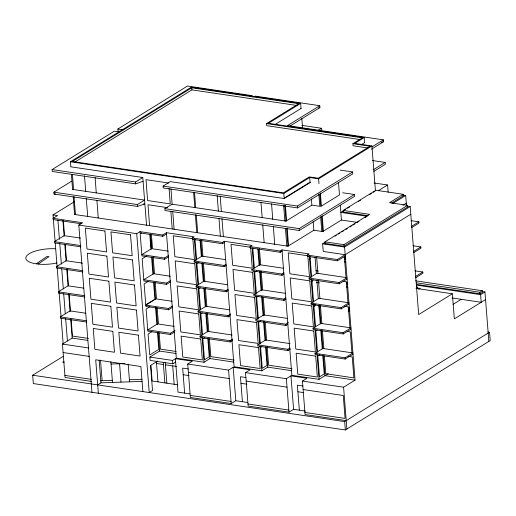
<?xml version="1.0" encoding="UTF-8"?>
<svg xmlns="http://www.w3.org/2000/svg" width="516" height="516" viewBox="0 0 516 516"><rect width="100%" height="100%" fill="white"/><g stroke="black" fill="none" stroke-linecap="round" stroke-linejoin="round"><path stroke-width="0.77" d="M36.184 263.831L47.098 256.394L49.033 256.639L38.126 264.076M143.087 181.277L135.695 183.864L52.245 171.46L52.097 169.577L114.32 131.193L118.912 131.877M120.183 131.567L117.996 130.89L117.854 129.013L187.501 86.037L252.163 95.654L252.26 96.905M70.802 166.552L70.428 161.76L191.339 87.159L300.647 103.406L301.06 108.644M360.174 139.565L266.695 125.665L266.533 123.576L298.77 103.684L191.765 87.778L72.298 161.482L283.394 192.868L309.278 176.898L318.191 178.22L370.043 146.228L352.899 143.68L353.067 145.77L367.869 147.969M74.51 162.308L191.926 89.868L297.351 105.541M70.821 166.816L142.79 177.517L144.867 203.852L137.475 206.439L54.025 194.035L53.877 192.152L71.653 181.187M55.109 241.385L53.025 214.908L74.278 201.795M81.154 223.77L53.174 219.61L53.071 218.339L57.547 215.578L53.025 214.908M253.788 96.905L255.104 96.092L319.765 105.703L319.914 107.586L289.728 126.207M73.188 196.906L74.575 214.475L75.194 214.095M52.097 169.577L135.547 181.987L142.79 177.517M91.977 392.295L78.813 225.073L82.612 222.731L53.071 218.339M80.902 246.848L54.477 242.92L54.373 241.643L64.132 235.625M340.089 170.074L352.641 171.938L352.789 173.821L297.513 207.922L163.243 187.959L163.095 186.083L170.338 181.613L284.213 198.537L310.6 182.264M300.647 103.406L268.404 123.305L364.257 137.553L364.638 142.345M53.877 192.152L137.327 204.562L144.57 200.092L72.601 189.391M274.976 124.549L301.041 108.463M82.876 271.932L56.45 268.004L56.347 266.727L66.79 260.283M319.765 105.703L287.522 125.594L383.382 139.849L383.53 141.726L371.481 149.163M342.65 192.765L354.421 194.513L354.569 196.396L299.293 230.497L165.023 210.534L164.875 208.657L172.118 204.188L285.987 221.112L311.696 205.252M78.813 225.073L136.727 233.684L140.017 231.652L162.675 235.019L166.423 232.703L194.158 236.831L192.287 237.986L192.391 239.256L222.435 243.726L224.305 242.572M141.481 232.942L140.184 233.742L141.926 255.917L164.585 259.29L168.513 256.865M318.114 130.393L321.545 128.278L321.694 130.161L320.32 131.006M84.85 297.016L58.424 293.088L58.321 291.811L68.08 285.793M140.017 231.652L140.12 232.929L162.772 236.296L166.526 233.98M151.646 248.589L141.829 254.646L164.481 258.013L168.41 255.588M146.712 256.013L142.158 258.826L143.899 281.001L166.558 284.374L170.486 281.949M86.823 322.1L60.398 318.172L60.301 316.895L70.737 310.451M352.899 143.68L362.387 137.83L266.533 123.576M364.257 137.553L354.769 143.403L371.913 145.951L375.455 190.926M361.271 144.699L364.657 142.609M154.271 273.267L143.803 279.73L166.455 283.097L170.383 280.672M70.428 161.76L283.813 193.481L309.697 177.51L318.617 178.839L371.913 145.951M148.034 281.504L144.132 283.91L145.776 304.814L154.884 299.19L153.542 282.162M372.004 146.867L383.382 139.849M192.287 237.986L222.338 242.449L224.208 241.295L251.937 245.416L250.066 246.571L250.17 247.848L280.22 252.318L282.091 251.163M226.208 265.508L224.247 266.72L194.197 262.251L194.1 260.973L201.943 256.136L225.666 259.664M91.5 381.44L65.068 377.512L62.436 344.069L72.163 338.07L87.707 340.379M198.95 262.367L196.919 263.624L198.563 284.522M163.095 186.083L297.364 206.039L352.641 171.938M172.486 307.349L168.558 309.768L145.899 306.401L145.802 305.13L155.619 299.074M487.962 331.982L489.542 332.22L490.2 340.579L345.333 429.963L33.334 383.575L32.676 375.216L63.423 356.24M150.008 306.581L146.105 308.994L147.847 331.169L170.506 334.536L174.434 332.117M373.113 169.854L385.155 162.424L385.304 164.301L373.926 171.325M63.958 361.471L62.694 362.251L64.197 362.477M194.1 260.973L224.144 265.443L226.105 264.231M228.182 290.592L226.221 291.804L196.17 287.335L196.074 286.058L203.917 281.22L227.64 284.748M200.247 287.87L198.892 288.702L200.537 309.606M145.802 305.13L168.455 308.497L172.383 306.072M164.875 208.657L299.145 228.614L354.421 194.513M157.567 323.842L147.75 329.898L170.409 333.265L174.989 330.44M343.295 211.966L343.172 210.431L375.893 190.243L403.112 194.287L403.228 195.828M345.591 209.451L340.844 212.386L367.205 216.301M347.629 208.193L349.667 206.942M358.491 201.492L360.529 200.24M369.353 194.79L371.391 193.539M373.429 192.281L374.784 191.442M250.066 246.571L280.117 251.04L281.988 249.886L309.155 253.924L307.284 255.078L307.388 256.355L337.432 260.819L345.281 255.981M172.402 229.02L287.967 246.196L313.851 230.226L322.764 231.555L341.444 220.029L356.949 222.338M378.215 190.778L387.593 184.992L388.161 192.216M283.987 274.099L282.026 275.305L251.976 270.842L251.879 269.565L259.729 264.727L283.445 268.249M151.981 331.665L148.079 334.078L149.724 354.982L158.831 349.358L157.49 332.33M256.736 270.952L254.698 272.209L256.342 293.114M196.074 286.058L226.118 290.527L228.078 289.315M230.155 315.676L228.195 316.882L198.144 312.419L198.047 311.142L205.89 306.304L229.614 309.832M202.22 312.954L200.866 313.786L202.511 334.69M325.157 244.152L324.977 241.843L369.54 214.346L343.172 210.431M345.185 254.704L323.242 251.447L322.642 243.797L325.383 242.107M334.981 236.186L336.355 235.341M338.412 234.07L339.78 233.226M341.837 231.955L343.895 230.684M345.952 229.414L347.326 228.569M350.067 226.879L351.435 226.034M352.809 225.189L354.866 223.918M356.924 222.648L358.981 221.377M365.147 217.571L366.521 216.726M403.112 194.287L389.535 202.665L407.608 205.355L407.73 206.89M391.696 203.001L403.235 195.88M97.679 384.878L100.962 382.853L142.016 381.369M392.792 203.478L405.692 195.519L406.485 205.574M251.879 269.565L281.93 274.035L283.89 272.822M175.653 362.026L172.808 363.78L150.15 360.413L149.885 357.072L159.612 351.067L176.02 353.505M309.129 259.445L310.471 258.619M285.961 299.183L284 300.389L253.956 295.926L253.853 294.649L261.702 289.811L285.419 293.333M402.899 205.258L406.292 203.162M258.026 296.455L256.671 297.293L258.316 318.198M198.047 311.142L228.091 315.611L230.71 313.999M324.977 241.843L343.908 244.655L407.608 205.355M157.696 361.019L150.543 365.431L152.517 390.515L149.234 392.541L136.727 233.684M325.099 243.436L344.03 246.248L407.737 206.948M232.78 340.354L230.168 341.966L200.118 337.503L200.021 336.226L207.864 331.388L232.252 335.013M322.642 243.797L344.585 247.061L410.194 206.581L418.689 314.56L452.371 293.785L454.344 318.869L485.55 299.615M204.878 337.612L202.84 338.87L204.484 359.775L209.238 356.84L207.774 338.264M149.885 357.072L172.544 360.439L175.388 358.685L192.326 361.2L187.734 364.032L190.365 397.475L231.22 403.551L235.806 400.719L247.777 402.499M307.284 255.078L337.335 259.548L410.794 214.23M309.097 278.072L316.94 273.228L346.991 277.698L339.141 282.542L309.097 278.072L309.194 279.35L339.244 283.813L347.087 278.975M313.27 279.878L311.916 280.717L313.56 301.621M253.853 294.649L283.903 299.119L285.864 297.906M287.934 324.267L285.974 325.473L255.93 321.01L255.826 319.733L263.676 314.895L287.393 318.417M411.536 226.35L418.863 221.828L418.966 223.105L411.639 227.627M260.683 321.12L258.645 322.377L260.29 343.282M200.021 336.226L230.065 340.695L232.684 339.083M166.423 232.703L176.298 358.123L204.026 362.245L210.006 358.562L233.729 362.084M311.071 303.156L318.914 298.312L348.964 302.782L341.115 307.626L311.071 303.156L311.167 304.434L341.218 308.897L349.068 304.059M315.927 304.543L313.889 305.801L315.534 326.705M255.826 319.733L285.877 324.203L288.489 322.59M290.566 348.945L287.947 350.558L257.903 346.094L257.8 344.817L265.65 339.973L290.037 343.604M413.51 251.434L420.843 246.912L420.94 248.183L413.613 252.711M261.98 346.623L260.619 347.462L262.263 368.366L267.017 365.431L265.553 346.855M187.734 364.032L228.582 370.101L233.174 367.269L250.105 369.791L245.519 372.623L248.151 406.066L288.999 412.136L293.585 409.311L305.459 411.071M313.044 328.24L320.887 323.397L350.938 327.866L343.088 332.71L313.044 328.24L313.141 329.511L343.192 333.981L351.041 329.137M317.217 330.046L315.863 330.885L317.508 351.789M257.8 344.817L287.851 349.287L289.811 348.074M224.208 241.295L234.077 366.715L261.812 370.836L267.785 367.147L291.508 370.675M415.483 276.518L422.817 271.997L422.914 273.267L415.586 277.789M416.238 287.986L417.573 287.16L417.696 288.702M315.018 353.325L322.868 348.481L352.912 352.95L345.069 357.788L315.018 353.325L315.115 354.595L345.165 359.065L353.015 354.221M418.786 289.237L420.159 288.392L417.309 287.967M319.875 354.711L317.837 355.969L319.481 376.873L324.235 373.939L322.771 355.356M245.519 372.623L286.367 378.692L290.953 375.861L307.026 378.254L302.44 381.085L305.072 414.529L346.223 420.643M281.988 249.886L291.856 375.306L319.03 379.337L328.228 373.668M453.042 304.382L461.24 299.325M416.309 282.787L479.919 292.243L482.363 290.74L482.492 292.333L480.048 293.836L416.431 284.38M416.264 285.084L480.602 294.649L484.95 291.966L488.839 341.418M302.44 381.085L343.592 387.2L355.053 380.131L344.585 247.061M32.676 375.216L344.675 421.598L489.542 332.22M318.366 107.973L319.914 107.586M381.208 142.306L383.53 141.726M54.025 194.035L55.599 193.964M111.043 364.038L124.995 363.535M100.801 380.763L112.327 380.344M129.381 379.731L141.932 379.273M301.828 125.349L321.545 128.278M372.481 160.541L385.155 162.424M117.854 129.013L123.208 129.806M374.1 182.987L387.593 184.992M402.512 195.042L405.692 195.519M407.047 206.116L410.194 206.581M168.629 183.012L146.015 179.645L147.582 200.537L170.274 203.91L169.055 188.43M411.046 220.667L418.863 221.828M343.301 212.024L368.114 215.714M143.319 204.039L144.899 204.272L146.544 225.176M167.481 207.632L147.989 204.729L149.556 225.621M413.019 245.751L420.843 246.912M74.575 214.475L172.247 228.994L170.848 211.192M344.056 257.613L345.81 257.871M344.359 258.916L345.907 259.148M414.993 270.835L422.817 271.997M192.816 238.695L173.234 235.786L174.879 256.684L194.461 259.6L192.881 239.469M307.813 255.794L288.231 252.879L289.876 273.783L309.458 276.692L307.878 256.568M344.385 261.793L345.939 262.025M415.567 280.807L482.363 290.74M482.563 291.611L484.95 291.966M315.927 270.7L318.256 271.048M416.219 286.96L417.573 287.16M80.464 238.076L64.558 235.709L63.339 220.229M168.203 251.118L152.53 248.789L151.433 234.851M416.031 288.38L452.371 293.785M343.217 281.272L346.339 281.736L347.984 302.64M451.997 297.951L481.202 302.292L480.602 294.649M346.036 282.697L347.784 282.955M346.333 284L347.881 284.232M54.373 241.643L80.806 245.571M310.967 281.613L312.522 281.846M316.398 282.42L319.494 282.884M346.365 286.877L347.913 287.109M82.437 263.16L66.532 260.793L65.255 244.539M170.177 276.202L154.51 273.873L153.168 256.839M344.411 306.24L348.313 306.82L349.958 327.725M348.01 307.781L349.558 308.007M313.535 304.717L315.108 304.956M318.262 305.42L319.836 305.659M348.203 309.877L349.777 310.11M56.347 266.727L82.779 270.655M313.186 306.001L314.837 306.246M318.746 306.827L320.404 307.072M348.171 311.2L349.842 311.451M83.611 288.122L68.505 285.877L67.164 268.842M172.15 301.286L156.483 298.957L155.2 282.697M347.165 331.44L350.287 331.904L351.931 352.809M58.321 291.811L84.753 295.739M85.591 313.206L70.479 310.961L69.202 294.7M174.124 326.37L158.457 324.042L157.174 307.781M348.358 356.408L352.26 356.988L353.905 377.893L325.815 373.713L324.416 355.911M60.301 316.895L86.727 320.823M88.359 338.412L72.453 336.045L71.176 319.785M176.098 351.454L160.431 349.126L159.147 332.865M234.225 360.097L210.818 356.614L209.419 338.812M292.011 368.688L268.604 365.205L267.14 346.623M355.06 380.124L324.996 375.661L323.455 356.066M62.436 344.069L88.862 347.997M156.535 363.477L163.424 364.502M165.417 364.793L176.375 366.425M188.224 368.953L182.67 368.127L184.638 393.108M246.009 377.544L240.45 376.719L242.417 401.7M302.931 386.007L297.371 385.181L299.338 410.162M63.1 352.531L89.532 356.459M188.405 372.494L229.252 378.563M246.184 381.079L287.031 387.155M303.105 389.541L343.275 395.514L345.075 418.412L304.904 412.439M183.186 374.713L189.062 375.59M240.972 383.304L246.848 384.181M297.887 391.767L303.763 392.644M177.768 384.813L152.156 381.002L150.93 365.431M189.991 393.908L178.02 392.128L175.388 358.685M64.906 375.422L91.332 379.35M190.204 395.385L231.052 401.454M247.983 403.976L288.831 410.046M479.919 292.243L480.048 293.836M343.908 244.655L344.024 246.196M344.365 256.652L346.01 277.556M338.496 182.561L339.47 194.945L321.41 206.09L320.372 192.926M340.283 205.323L341.444 220.029M337.335 259.548L337.432 260.819M339.141 282.542L339.244 283.813M341.115 307.626L341.218 308.897M343.088 332.71L343.192 333.981M345.069 357.788L345.165 359.065M343.592 387.2L346.881 429.009M344.675 421.598L345.333 429.963M322.165 215.688L323.384 231.174M318.617 178.839L318.991 183.631M319.81 194.016L320.817 206.793M321.571 216.378L322.764 231.555M318.836 193.939L319.81 206.323L311.877 205.142L311.387 198.95M320.63 216.701L321.784 231.407M316.637 257.123L317.921 273.383M318.495 280.659L319.894 298.467M320.468 305.743L321.868 323.551M322.442 330.827L323.842 348.629M309.697 177.51L310.064 182.154L284.181 198.125L283.813 193.481M313.18 221.712L313.851 230.226M319.443 305.111L320.926 323.925M321.416 330.195L322.835 348.223M315.057 257.349L316.34 273.603M316.85 280.111L318.314 298.687M318.824 305.195L320.288 323.771M320.797 330.272L322.261 348.855M301.834 118.499L302.576 127.904M310 256.407L311.587 276.537M309.323 256L311.019 277.627M311.148 279.227L312.973 302.453M313.102 304.053L314.928 327.286M315.121 329.685L316.947 352.912M317.076 354.511L319.03 379.344M297.364 206.039L297.513 207.922M299.145 228.614L299.293 230.497M285.387 205.252L286.606 220.732M287.18 228.014L288.579 245.816M284.748 205.336L286.006 221.358M286.574 228.569L287.967 246.196M283.639 205.465L284.858 220.945M285.425 228.227L286.832 246.029M290.953 375.861L293.585 409.311M280.117 251.04L280.22 252.318M281.93 274.035L282.026 275.305M283.903 299.119L284 300.389M285.877 324.203L285.974 325.473M287.851 349.287L287.947 350.558M286.367 378.692L288.999 412.136M260.948 202.091L262.167 217.571M262.741 224.853L264.14 242.655M259.425 248.615L260.703 264.869M261.219 271.371L262.676 289.953M263.25 297.229L264.65 315.037M265.224 322.313L266.63 340.121M258.516 249.357L259.767 265.23M260.257 271.519L261.741 290.334M262.244 296.7L263.753 315.915M264.192 321.52L265.643 339.934M266.211 347.139L267.785 367.147M257.839 248.841L259.122 265.101M259.632 271.603L261.096 290.179M261.606 296.687L263.07 315.263M263.579 321.771L265.043 340.347M252.782 247.899L254.369 268.03M252.169 248.299L253.743 268.333M253.93 270.739L255.762 293.985M255.891 295.584L257.716 318.804M257.903 321.204L259.671 343.617M259.858 346.023L261.812 370.836M220.177 196.028L221.396 211.515M221.97 218.79L223.37 236.599M233.174 367.269L235.806 400.719M222.338 242.449L222.435 243.726M224.144 265.443L224.247 266.72M226.118 290.527L226.221 291.804M228.091 315.611L228.195 316.882M230.065 340.695L230.168 341.966M217.165 195.583L218.384 211.063M218.958 218.339L220.358 236.147M228.582 370.101L231.22 403.551M191.765 87.778L191.926 89.868M201.646 240.024L202.923 256.278M203.498 263.56L204.897 281.362M205.407 287.87L206.871 306.446M207.445 313.728L208.845 331.53M200.672 239.972L201.982 256.639M202.485 263.005L203.923 281.317M204.491 288.483L205.929 306.801M206.426 313.096L207.909 331.911M208.4 338.18L210.006 358.562M200.06 240.25L201.337 256.51M201.853 263.012L203.31 281.594M203.826 288.096L205.291 306.678M205.8 313.18L207.264 331.762M193.59 192.075L194.809 207.561M195.377 214.837L196.783 232.645M195.003 239.314L196.59 259.438M194.319 238.902L196.022 260.528M196.151 262.128L197.976 285.361M198.105 286.96L199.931 310.187M200.124 312.586L201.95 335.819M202.079 337.419L204.026 362.245M162.675 235.019L162.772 236.296M164.481 258.013L164.585 259.29M166.455 283.097L166.558 284.374M168.455 308.497L168.558 309.768M170.409 333.265L170.506 334.536M172.544 360.439L172.808 363.78M172.725 365.883L174.169 384.278M165.236 362.458L166.868 383.188M163.25 362.271L164.868 382.891M150.408 234.07L151.594 249.144M152.226 257.155L153.549 274.009M154.181 282.039L155.574 299.699M156.206 307.723L157.528 324.583M158.16 332.607L159.612 351.067M150.42 236.599L150.788 241.301M151.285 247.57L150.917 242.868L151.298 247.57M149.775 234.316L150.936 249.028M151.569 257.078L152.91 274.106M155.516 307.246L156.858 324.274M156.361 361.245L157.986 381.872M135.547 181.987L135.695 183.864M137.327 204.562L137.475 206.439M142.874 391.599L140.9 366.515L95.705 359.794L98.337 393.237M128.161 364.199L129.548 381.821M119.57 363.735L121.015 382.124M110.869 361.813L112.488 382.433M100.51 360.097L102.129 380.711M99.175 360.142L100.962 382.853M84.501 175.859L85.721 191.346M86.295 198.621L87.694 216.423M74.059 196.802L75.459 214.604M71.434 174.537L72.627 189.714M62.9 220.332L64.158 236.347M64.79 244.358L66.112 261.18M66.745 269.191L68.067 286.006M68.699 294.017L70.086 311.638M70.653 318.843L72.163 338.07M57.895 220.055L59.411 239.282M59.727 243.288L61.365 264.108M61.739 268.913L63.32 288.934M63.694 293.746L65.274 313.767M65.648 318.572L67.415 340.999M55.231 242.991L57.063 266.256M57.192 267.862L61.043 316.805M61.172 318.411L63.191 344.082M273.357 226.55L274.686 244.223M271.564 203.872L272.712 219.139M196.344 215.095L197.667 232.774M194.551 192.423L195.693 207.69M172.763 211.592L174.092 229.272M170.97 188.921L172.118 204.188M150.298 234.251L150.827 241.307M96.918 200.318L98.24 217.997M95.125 177.646L96.266 192.913M72.433 174.273L73.582 189.54M56.786 262.992A22.33 7.676 -4.5 0 1 39.745 264.231L34.682 263.592A22.33 7.676 -4.5 0 1 28.503 254.201A22.33 7.676 -4.5 0 1 55.709 248.764M250.595 247.287L231.013 244.371L232.658 265.276L252.24 268.191L250.595 247.287M104.922 231.02L85.34 228.104L86.985 249.009L106.567 251.924L104.922 231.02M130.535 234.825L110.946 231.916L112.591 252.814L132.18 255.73L130.535 234.825M194.79 263.779L175.208 260.87L176.853 281.768L196.435 284.684L194.79 263.779M252.569 272.371L232.987 269.455L234.632 290.36L254.22 293.269L252.569 272.371M309.787 280.878L290.205 277.963L291.85 298.867L311.432 301.776L309.787 280.878M106.896 256.104L87.314 253.188L88.958 274.093L108.541 277.002L106.896 256.104M132.509 259.909L112.92 257L114.571 277.898L134.154 280.814L132.509 259.909M196.764 288.863L177.181 285.948L178.826 306.852L198.408 309.768L196.764 288.863M254.549 297.455L234.961 294.539L236.605 315.444L256.194 318.353L254.549 297.455M311.761 305.956L292.179 303.047L293.823 323.951L313.406 326.86L311.761 305.956M108.87 281.188L89.287 278.272L90.932 299.177L110.514 302.086L108.87 281.188M134.483 284.993L114.9 282.084L116.545 302.982L136.127 305.898L134.483 284.993M198.737 313.947L179.155 311.032L180.8 331.936L200.382 334.852L198.737 313.947M256.523 322.539L236.934 319.623L238.579 340.528L258.168 343.437L256.523 322.539M313.734 331.04L294.152 328.131L295.797 349.035L315.379 351.944L313.734 331.04M110.843 306.272L91.261 303.356L92.906 324.261L112.488 327.17L110.843 306.272M136.456 310.077L116.874 307.162L118.519 328.066L138.101 330.982L136.456 310.077M200.711 339.031L181.129 336.116L182.774 357.02L202.356 359.929L200.711 339.031M258.497 347.623L238.908 344.707L240.553 365.612L260.141 368.521L258.497 347.623M315.708 356.124L296.126 353.215L297.771 374.119L317.359 377.028L315.708 356.124M112.817 331.349L93.235 328.44L94.879 349.345L114.462 352.254L112.817 331.349M138.43 335.161L118.848 332.246L120.492 353.15L140.075 356.066L138.43 335.161"/></g></svg>
